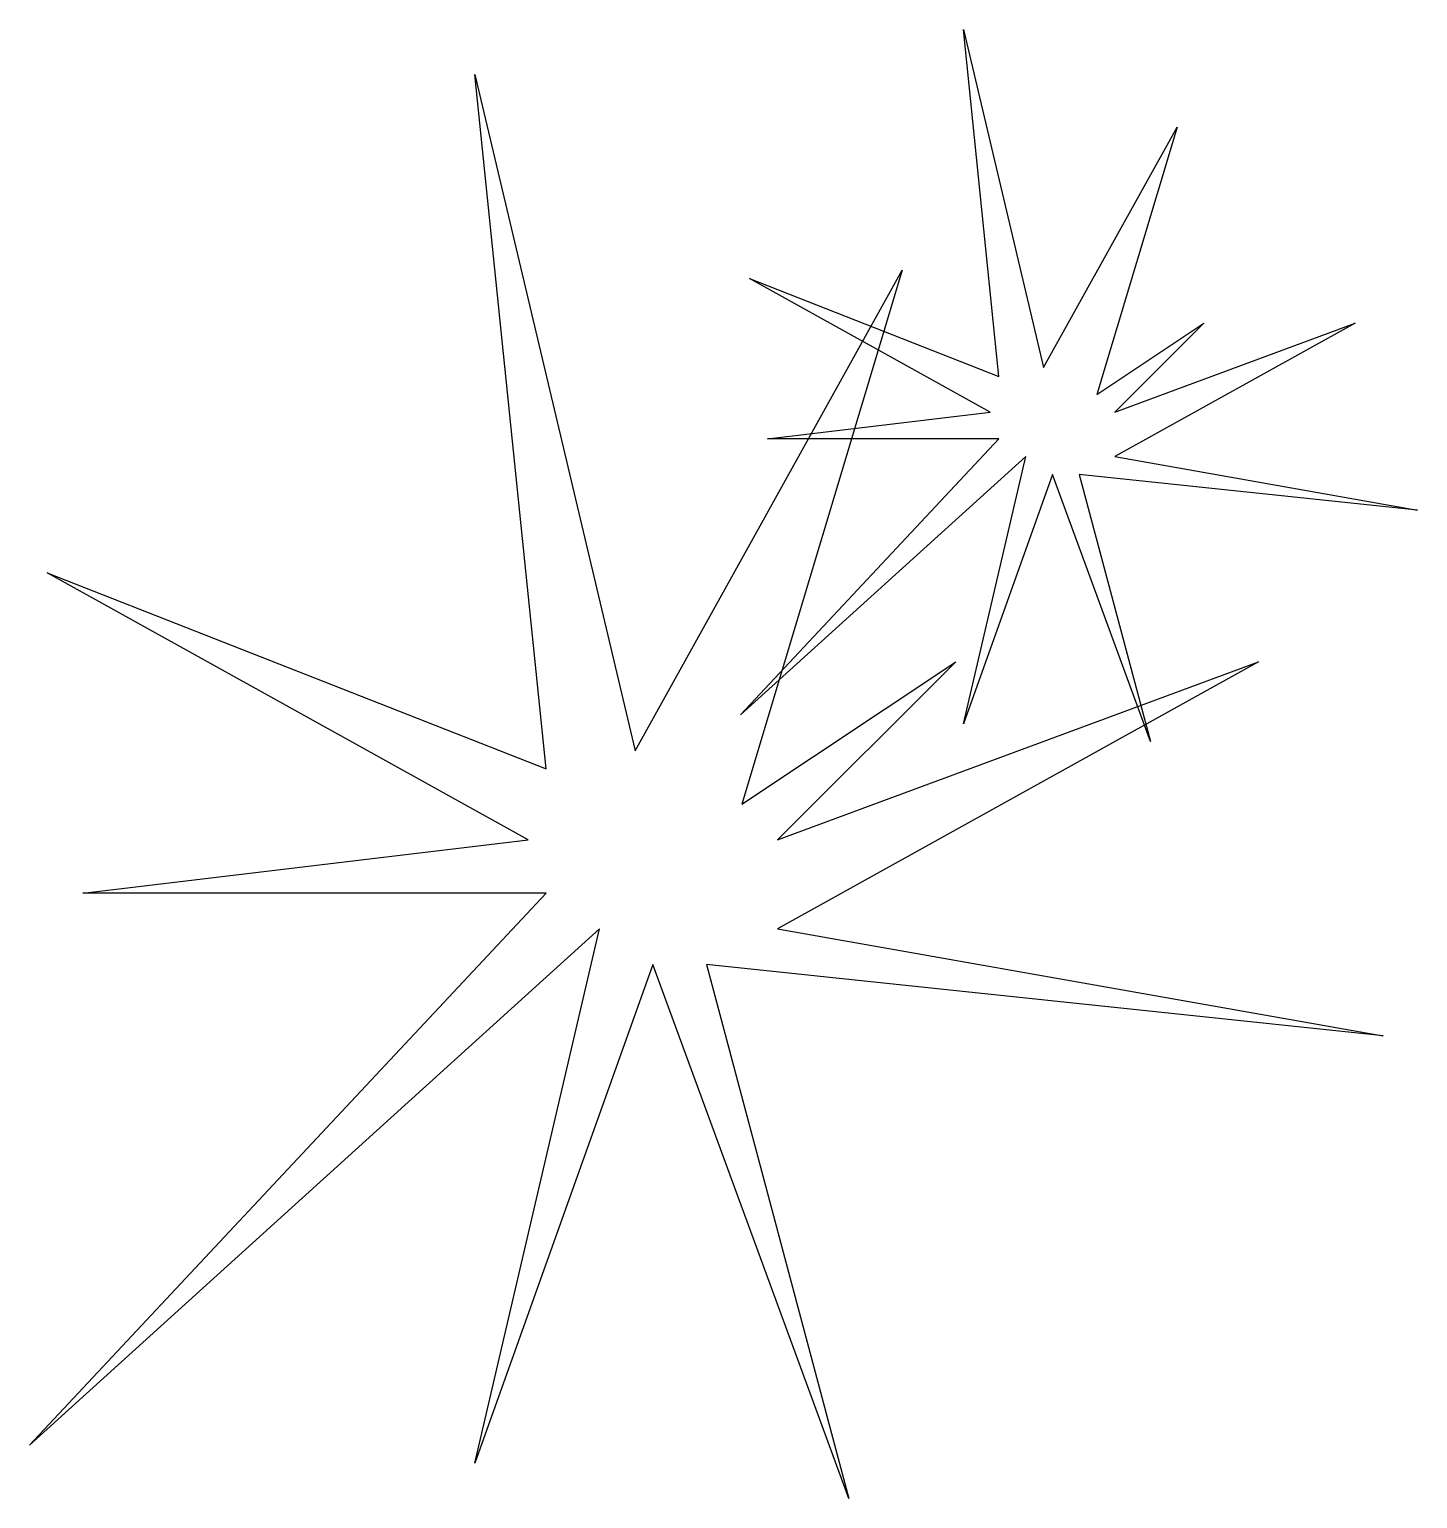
# Model space of a CAD drawing. Extents: x 33.464 to 34.168, y 48.433 to 49.178.
import ezdxf

# ---------------------------------------------------------------- set-up
doc = ezdxf.new("R2010")
doc.units = 0
doc.header["$MEASUREMENT"] = 0
doc.layers.add('VEGETACAO', color=82, linetype='CONTINUOUS')

msp = doc.modelspace()

# ---------------------------------------------------------------- linework, layer by layer
at = {"layer": 'VEGETACAO', "linetype": 'CONTINUOUS'}
for points in [[(33.97814, 49.00626), (34.04584, 49.12799), (34.00522, 48.99273), (34.05938, 49.0288), (34.01425, 48.98372), (34.13611, 49.0288), (34.01425, 48.96117), (34.16771, 48.93412), (33.9962, 48.95216), (34.0323, 48.8169), (33.98266, 48.95216), (33.93752, 48.82592), (33.96911, 48.96117), (33.82469, 48.83043), (33.95557, 48.97019), (33.83823, 48.97019), (33.95106, 48.98372), (33.8292, 49.05134), (33.95557, 49.00175), (33.93752, 49.17758)], [(33.77119, 48.81212), (33.90659, 49.05558), (33.82535, 48.78507), (33.93367, 48.85721), (33.84341, 48.76704), (34.08713, 48.85721), (33.84341, 48.72195), (34.15032, 48.66785), (33.8073, 48.70392), (33.87951, 48.43341), (33.78022, 48.70392), (33.68995, 48.45144), (33.75314, 48.72195), (33.46428, 48.46046), (33.72606, 48.73999), (33.49136, 48.73999), (33.71703, 48.76704), (33.47331, 48.90229), (33.72606, 48.80311), (33.68995, 49.15477)]]:
    msp.add_lwpolyline(points, close=True, dxfattribs=at)

doc.saveas('drawing.dxf')
